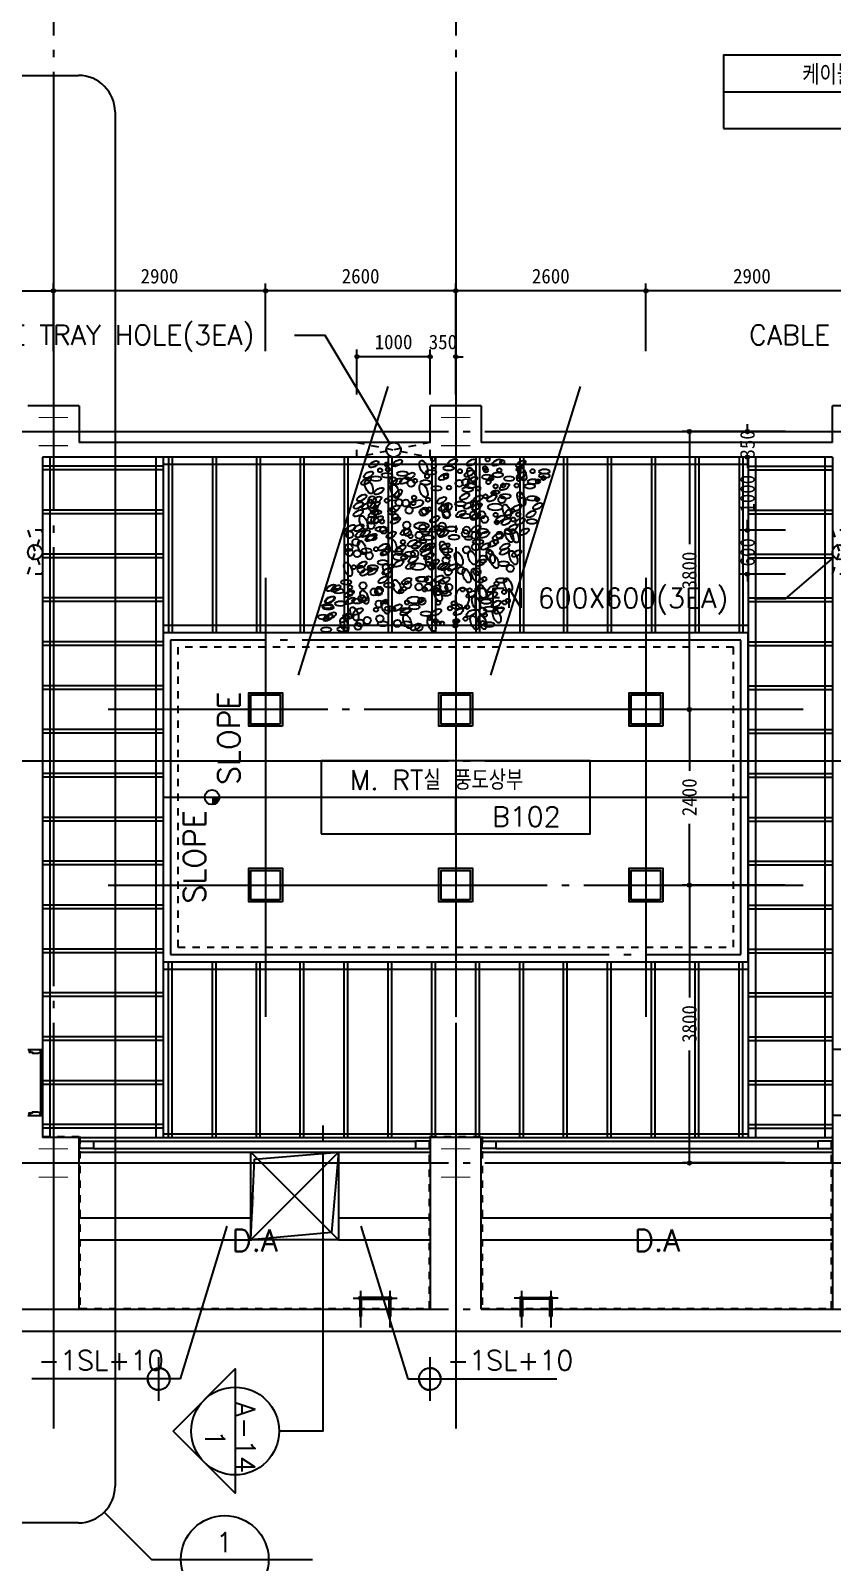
# Model space of a CAD drawing. Extents: x 0 to 81639, y 0 to 58722.
# Drawn here: x 36236 to 47198, y 24968 to 45910 of the extents above; entities that cross this region are included whole.
import ezdxf
from ezdxf.enums import TextEntityAlignment as Align

# ---------------------------------------------------------------- set-up
doc = ezdxf.new("R2010")
doc.units = 0
doc.header["$LTSCALE"] = 100
doc.linetypes.add('CENTER', pattern=[65, 60, -2, 1, -2])
doc.linetypes.add('HIDDEN', pattern=[2, 1, -1])
doc.layers.get('0').update_dxf_attribs({"linetype": 'CONTINUOUS'})
doc.layers.get('DEFPOINTS').update_dxf_attribs({"linetype": 'CONTINUOUS'})
for name, color, linetype in [('COL6', 3, 'CONTINUOUS'), ('COL7', 3, 'CONTINUOUS'), ('DOOR', 7, 'CONTINUOUS'), ('ELE', 7, 'CONTINUOUS'), ('FIN', 5, 'CONTINUOUS'), ('HAT', 5, 'CONTINUOUS'), ('RXCEN', 10, 'CENTER'), ('RXDIM', 7, 'CONTINUOUS'), ('RXLEADER', 7, 'CONTINUOUS'), ('RXSYMBOL', 7, 'CONTINUOUS'), ('STAIR', 3, 'CONTINUOUS'), ('TEXT', 7, 'CONTINUOUS'), ('WINDOW', 7, 'CONTINUOUS')]:
    doc.layers.add(name, color=color, linetype=linetype)
doc.styles.add('SHB', font='simple', dxfattribs={"bigfont": 'KORbox'})
doc.styles.add('SIM', font='simple', dxfattribs={"bigfont": 'KORsimple'})
doc.styles.get("Standard").update_dxf_attribs({"font": 'DotumChe.ttf'})
doc.dimstyles.get("Standard").update_dxf_attribs({"dimscale": 100, "dimtxt": 2, "dimasz": 1, "dimexe": 1, "dimexo": 1, "dimgap": 1, "dimtad": 1, "dimdec": 0, "dimdsep": 46, "dimtxsty": 'Standard', "dimblk": 'SMALL', "dimcen": 0, "dimclrd": 256, "dimclre": 256, "dimclrt": 256, "dimadec": 0, "dimazin": 0, "dimtfac": 1, "dimtdec": 0, "dimtix": 1, "dimtofl": 0, "dimtmove": 0, "dimatfit": 0, "dimfxl": 0, "dimtolj": 1, "dimtzin": 0, "dimarcsym": 0})

# ---------------------------------------------------------------- blocks, each defined once
blk = doc.blocks.new('_Small')
at = {"color": 0, "linetype": 'ByBlock', "lineweight": -2}
blk.add_circle((0, 0), 0.25, dxfattribs=at)
blk = doc.blocks.new('*D8')
at = {"layer": 'DEFPOINTS', "color": 0, "linetype": 'Continuous'}
for p in [(44648, 42352), (44648, 41429), (47548, 41429)]:
    blk.add_point(p, dxfattribs=at)
at = {"layer": 'RXDIM', "linetype": 'Continuous', "lineweight": -2}
for p, q in [((44648, 41529), (44648, 42452)), ((47548, 42352), (44648, 42352)), ((47548, 41529), (47548, 42452))]:
    blk.add_line(p, q, dxfattribs=at)
at = {"layer": 'RXDIM', "linetype": 'Continuous', "lineweight": -2, "xscale": 100, "yscale": 100, "zscale": 100, "rotation": 180}
blk.add_blockref('_Small', (44648, 42352), dxfattribs=at)
at = {"layer": 'RXDIM', "linetype": 'Continuous', "lineweight": -2, "xscale": 100, "yscale": 100, "zscale": 100}
blk.add_blockref('_Small', (47548, 42352), dxfattribs=at)
at = {"layer": 'RXDIM', "linetype": 'Continuous', "insert": (46098, 42552), "char_height": 200, "attachment_point": 5}
blk.add_mtext('\\A1;2900', dxfattribs=at)
blk = doc.blocks.new('*D63')
at = {"layer": 'DEFPOINTS', "color": 0, "linetype": 'Continuous'}
for p in [(36548, 42352), (36548, 41429), (39448, 41429)]:
    blk.add_point(p, dxfattribs=at)
at = {"layer": 'RXDIM', "linetype": 'Continuous', "lineweight": -2}
for p, q in [((36548, 41529), (36548, 42452)), ((39448, 42352), (36548, 42352)), ((39448, 41529), (39448, 42452))]:
    blk.add_line(p, q, dxfattribs=at)
at = {"layer": 'RXDIM', "linetype": 'Continuous', "lineweight": -2, "xscale": 100, "yscale": 100, "zscale": 100, "rotation": 180}
blk.add_blockref('_Small', (36548, 42352), dxfattribs=at)
at = {"layer": 'RXDIM', "linetype": 'Continuous', "lineweight": -2, "xscale": 100, "yscale": 100, "zscale": 100}
blk.add_blockref('_Small', (39448, 42352), dxfattribs=at)
at = {"layer": 'RXDIM', "linetype": 'Continuous', "insert": (37998, 42552), "char_height": 200, "attachment_point": 5}
blk.add_mtext('\\A1;2900', dxfattribs=at)
blk = doc.blocks.new('*D74')
at = {"layer": 'DEFPOINTS', "color": 0, "linetype": 'Continuous'}
for p in [(36548, 42352), (33648, 41429), (36548, 41429)]:
    blk.add_point(p, dxfattribs=at)
at = {"layer": 'RXDIM', "linetype": 'Continuous', "lineweight": -2}
for p, q in [((33648, 41529), (33648, 42452)), ((33648, 42352), (36548, 42352)), ((36548, 41529), (36548, 42452))]:
    blk.add_line(p, q, dxfattribs=at)
at = {"layer": 'RXDIM', "linetype": 'Continuous', "lineweight": -2, "xscale": 100, "yscale": 100, "zscale": 100, "rotation": 180}
blk.add_blockref('_Small', (33648, 42352), dxfattribs=at)
at = {"layer": 'RXDIM', "linetype": 'Continuous', "lineweight": -2, "xscale": 100, "yscale": 100, "zscale": 100}
blk.add_blockref('_Small', (36548, 42352), dxfattribs=at)
at = {"layer": 'RXDIM', "linetype": 'Continuous', "insert": (35098, 42552), "char_height": 200, "attachment_point": 5}
blk.add_mtext('\\A1;2900', dxfattribs=at)
blk = doc.blocks.new('*D79')
at = {"layer": 'DEFPOINTS', "color": 0, "linetype": 'Continuous'}
for p in [(45243, 36628), (46650, 36628), (46650, 34228)]:
    blk.add_point(p, dxfattribs=at)
at = {"layer": 'RXDIM', "linetype": 'Continuous', "lineweight": -2}
for p, q in [((46550, 36628), (45143, 36628)), ((45243, 36628), (45243, 35789)), ((45243, 34228), (45243, 35067)), ((46550, 34228), (45143, 34228))]:
    blk.add_line(p, q, dxfattribs=at)
at = {"layer": 'RXDIM', "linetype": 'Continuous', "lineweight": -2, "xscale": 100, "yscale": 100, "zscale": 100}
for p, rotation in [((45243, 36628), 90), ((45243, 34228), 270)]:
    blk.add_blockref('_Small', p, dxfattribs=dict(at, rotation=rotation))
at = {"layer": 'RXDIM', "linetype": 'Continuous', "insert": (45243, 35428), "char_height": 200, "attachment_point": 5, "rotation": 90}
blk.add_mtext('\\A1;2400', dxfattribs=at)
blk = doc.blocks.new('*D80')
at = {"layer": 'DEFPOINTS', "color": 0, "linetype": 'Continuous'}
for p in [(45243, 34228), (46650, 34228), (46650, 30428)]:
    blk.add_point(p, dxfattribs=at)
at = {"layer": 'RXDIM', "linetype": 'Continuous', "lineweight": -2}
for p, q in [((46550, 34228), (45143, 34228)), ((45243, 34228), (45243, 32689)), ((45243, 30428), (45243, 31967)), ((46550, 30428), (45143, 30428))]:
    blk.add_line(p, q, dxfattribs=at)
at = {"layer": 'RXDIM', "linetype": 'Continuous', "lineweight": -2, "xscale": 100, "yscale": 100, "zscale": 100}
for p, rotation in [((45243, 34228), 90), ((45243, 30428), 270)]:
    blk.add_blockref('_Small', p, dxfattribs=dict(at, rotation=rotation))
at = {"layer": 'RXDIM', "linetype": 'Continuous', "insert": (45243, 32328), "char_height": 200, "attachment_point": 5, "rotation": 90}
blk.add_mtext('\\A1;3800', dxfattribs=at)
blk = doc.blocks.new('*D81')
at = {"layer": 'DEFPOINTS', "color": 0, "linetype": 'Continuous'}
for p in [(42048, 42352), (42048, 41429), (44648, 41429)]:
    blk.add_point(p, dxfattribs=at)
at = {"layer": 'RXDIM', "linetype": 'Continuous', "lineweight": -2}
for p, q in [((42048, 41529), (42048, 42452)), ((44648, 42352), (42048, 42352)), ((44648, 41529), (44648, 42452))]:
    blk.add_line(p, q, dxfattribs=at)
at = {"layer": 'RXDIM', "linetype": 'Continuous', "lineweight": -2, "xscale": 100, "yscale": 100, "zscale": 100, "rotation": 180}
blk.add_blockref('_Small', (42048, 42352), dxfattribs=at)
at = {"layer": 'RXDIM', "linetype": 'Continuous', "lineweight": -2, "xscale": 100, "yscale": 100, "zscale": 100}
blk.add_blockref('_Small', (44648, 42352), dxfattribs=at)
at = {"layer": 'RXDIM', "linetype": 'Continuous', "insert": (43348, 42552), "char_height": 200, "attachment_point": 5}
blk.add_mtext('\\A1;2600', dxfattribs=at)
blk = doc.blocks.new('*D82')
at = {"layer": 'DEFPOINTS', "color": 0, "linetype": 'Continuous'}
for p in [(41698, 41452), (41698, 40834), (42048, 40834)]:
    blk.add_point(p, dxfattribs=at)
at = {"layer": 'RXDIM', "linetype": 'Continuous', "lineweight": -2}
for p, q in [((41698, 40934), (41698, 41552)), ((42048, 40934), (42048, 41552)), ((41698, 41452), (41598, 41452)), ((42048, 41452), (42148, 41452))]:
    blk.add_line(p, q, dxfattribs=at)
at = {"layer": 'RXDIM', "linetype": 'Continuous', "lineweight": -2, "xscale": 100, "yscale": 100, "zscale": 100}
blk.add_blockref('_Small', (41698, 41452), dxfattribs=at)
at = {"layer": 'RXDIM', "linetype": 'Continuous', "lineweight": -2, "xscale": 100, "yscale": 100, "zscale": 100, "rotation": 180}
blk.add_blockref('_Small', (42048, 41452), dxfattribs=at)
at = {"layer": 'RXDIM', "linetype": 'Continuous', "insert": (41873, 41652), "char_height": 200, "attachment_point": 5}
blk.add_mtext('\\A1;350', dxfattribs=at)
blk = doc.blocks.new('*D85')
at = {"layer": 'DEFPOINTS', "color": 0, "linetype": 'Continuous'}
for p in [(39448, 42352), (39448, 41429), (42048, 41429)]:
    blk.add_point(p, dxfattribs=at)
at = {"layer": 'RXDIM', "linetype": 'Continuous', "lineweight": -2}
for p, q in [((39448, 41529), (39448, 42452)), ((42048, 42352), (39448, 42352)), ((42048, 41529), (42048, 42452))]:
    blk.add_line(p, q, dxfattribs=at)
at = {"layer": 'RXDIM', "linetype": 'Continuous', "lineweight": -2, "xscale": 100, "yscale": 100, "zscale": 100, "rotation": 180}
blk.add_blockref('_Small', (39448, 42352), dxfattribs=at)
at = {"layer": 'RXDIM', "linetype": 'Continuous', "lineweight": -2, "xscale": 100, "yscale": 100, "zscale": 100}
blk.add_blockref('_Small', (42048, 42352), dxfattribs=at)
at = {"layer": 'RXDIM', "linetype": 'Continuous', "insert": (40748, 42552), "char_height": 200, "attachment_point": 5}
blk.add_mtext('\\A1;2600', dxfattribs=at)
blk = doc.blocks.new('*D86')
at = {"layer": 'DEFPOINTS', "color": 0, "linetype": 'Continuous'}
for p in [(40698, 41452), (40698, 40834), (41698, 40834)]:
    blk.add_point(p, dxfattribs=at)
at = {"layer": 'RXDIM', "linetype": 'Continuous', "lineweight": -2}
for p, q in [((40698, 40934), (40698, 41552)), ((41698, 40934), (41698, 41552)), ((41698, 41452), (40698, 41452))]:
    blk.add_line(p, q, dxfattribs=at)
at = {"layer": 'RXDIM', "linetype": 'Continuous', "lineweight": -2, "xscale": 100, "yscale": 100, "zscale": 100, "rotation": 180}
blk.add_blockref('_Small', (40698, 41452), dxfattribs=at)
at = {"layer": 'RXDIM', "linetype": 'Continuous', "lineweight": -2, "xscale": 100, "yscale": 100, "zscale": 100}
blk.add_blockref('_Small', (41698, 41452), dxfattribs=at)
at = {"layer": 'RXDIM', "linetype": 'Continuous', "insert": (41198, 41652), "char_height": 200, "attachment_point": 5}
blk.add_mtext('\\A1;1000', dxfattribs=at)
blk = doc.blocks.new('*D88')
at = {"layer": 'DEFPOINTS', "color": 0, "linetype": 'Continuous'}
for p in [(46655, 40428), (46037, 40078), (46655, 40078)]:
    blk.add_point(p, dxfattribs=at)
at = {"layer": 'RXDIM', "linetype": 'Continuous', "lineweight": -2}
for p, q in [((46555, 40428), (45937, 40428)), ((46037, 40428), (46037, 40528)), ((46555, 40078), (45937, 40078)), ((46037, 40078), (46037, 39978))]:
    blk.add_line(p, q, dxfattribs=at)
at = {"layer": 'RXDIM', "linetype": 'Continuous', "lineweight": -2, "xscale": 100, "yscale": 100, "zscale": 100}
for p, rotation in [((46037, 40428), 270), ((46037, 40078), 90)]:
    blk.add_blockref('_Small', p, dxfattribs=dict(at, rotation=rotation))
at = {"layer": 'RXDIM', "linetype": 'Continuous', "insert": (46037, 40253), "char_height": 200, "attachment_point": 5, "rotation": 90}
blk.add_mtext('\\A1;350', dxfattribs=at)
blk = doc.blocks.new('*D89')
at = {"layer": 'DEFPOINTS', "color": 0, "linetype": 'Continuous'}
for p in [(46655, 39078), (46037, 38478), (46655, 38478)]:
    blk.add_point(p, dxfattribs=at)
at = {"layer": 'RXDIM', "linetype": 'Continuous', "lineweight": -2}
for p, q in [((46037, 39078), (46037, 39178)), ((46555, 39078), (45937, 39078)), ((46555, 38478), (45937, 38478)), ((46037, 38478), (46037, 38378))]:
    blk.add_line(p, q, dxfattribs=at)
at = {"layer": 'RXDIM', "linetype": 'Continuous', "lineweight": -2, "xscale": 100, "yscale": 100, "zscale": 100}
for p, rotation in [((46037, 39078), 270), ((46037, 38478), 90)]:
    blk.add_blockref('_Small', p, dxfattribs=dict(at, rotation=rotation))
at = {"layer": 'RXDIM', "linetype": 'Continuous', "insert": (46037, 38778), "char_height": 200, "attachment_point": 5, "rotation": 90}
blk.add_mtext('\\A1;600', dxfattribs=at)
blk = doc.blocks.new('*D90')
at = {"layer": 'DEFPOINTS', "color": 0, "linetype": 'Continuous'}
for p in [(46655, 40078), (46037, 39078), (46655, 39078)]:
    blk.add_point(p, dxfattribs=at)
at = {"layer": 'RXDIM', "linetype": 'Continuous', "lineweight": -2}
for p, q in [((46555, 40078), (45937, 40078)), ((46037, 40078), (46037, 39934)), ((46037, 39078), (46037, 39222)), ((46555, 39078), (45937, 39078))]:
    blk.add_line(p, q, dxfattribs=at)
at = {"layer": 'RXDIM', "linetype": 'Continuous', "lineweight": -2, "xscale": 100, "yscale": 100, "zscale": 100}
for p, rotation in [((46037, 40078), 90), ((46037, 39078), 270)]:
    blk.add_blockref('_Small', p, dxfattribs=dict(at, rotation=rotation))
at = {"layer": 'RXDIM', "linetype": 'Continuous', "insert": (46037, 39578), "char_height": 200, "attachment_point": 5, "rotation": 90}
blk.add_mtext('\\A1;1000', dxfattribs=at)
blk = doc.blocks.new('*D91')
at = {"layer": 'DEFPOINTS', "color": 0, "linetype": 'Continuous'}
for p in [(45243, 40428), (46650, 40428), (46650, 36628)]:
    blk.add_point(p, dxfattribs=at)
at = {"layer": 'RXDIM', "linetype": 'Continuous', "lineweight": -2}
for p, q in [((46550, 40428), (45143, 40428)), ((45243, 40428), (45243, 38889)), ((45243, 36628), (45243, 38167)), ((46550, 36628), (45143, 36628))]:
    blk.add_line(p, q, dxfattribs=at)
at = {"layer": 'RXDIM', "linetype": 'Continuous', "lineweight": -2, "xscale": 100, "yscale": 100, "zscale": 100}
for p, rotation in [((45243, 40428), 90), ((45243, 36628), 270)]:
    blk.add_blockref('_Small', p, dxfattribs=dict(at, rotation=rotation))
at = {"layer": 'RXDIM', "linetype": 'Continuous', "insert": (45243, 38528), "char_height": 200, "attachment_point": 5, "rotation": 90}
blk.add_mtext('\\A1;3800', dxfattribs=at)

msp = doc.modelspace()

# ---------------------------------------------------------------- hatches: boundary and pattern name
at = {"layer": 'HAT'}
h = msp.add_hatch(color=9, dxfattribs=at)
edge = h.paths.add_edge_path()
edge.add_line((38816.9, 35428.1), (38716.9, 35428.1))
edge.add_line((38716.9, 35428.1), (38716.9, 35328.1))
edge.add_arc((38716.9, 35428.1), 100, 270, 360)
msp.add_hatch(color=9, dxfattribs=at).paths.add_polyline_path([(39302.2, 29978.1), (39247.7, 29978.1), (39247.7, 29378.1)])

# ---------------------------------------------------------------- linework, layer by layer
at = {"color": 7}
for p, q in [((41118.1, 41042.6), (39895, 37099.5)), ((43748.3, 41042.6), (42525.2, 37099.5))]:
    msp.add_line(p, q, dxfattribs=at)
at = {"layer": 'COL6'}
for points in [[(36347.7, 40621.1, 14, 14, 0), (36747.7, 40621.1, 14, 14, 0)], [(41847.7, 40621.1, 14, 14, 0), (42247.7, 40621.1, 14, 14, 0)], [(36547.7, 40614.1, 14, 14, 0), (36547.7, 40242.1, 14, 14, 0)], [(42047.7, 40614.1, 14, 14, 0), (42047.7, 40242.1, 14, 14, 0)], [(36347.7, 40235.1, 14, 14, 0), (36747.7, 40235.1, 14, 14, 0)], [(41847.7, 40235.1, 14, 14, 0), (42247.7, 40235.1, 14, 14, 0)], [(36747.7, 30621.1, 14, 14, 0), (36347.7, 30621.1, 14, 14, 0)], [(36547.7, 30614.1, 14, 14, 0), (36547.7, 30242.1, 14, 14, 0)], [(42247.7, 30621.1, 14, 14, 0), (41847.7, 30621.1, 14, 14, 0)], [(42047.7, 30614.1, 14, 14, 0), (42047.7, 30242.1, 14, 14, 0)], [(36747.7, 30235.1, 14, 14, 0), (36347.7, 30235.1, 14, 14, 0)], [(42247.7, 30235.1, 14, 14, 0), (41847.7, 30235.1, 14, 14, 0)]]:
    msp.add_lwpolyline(points, format="xyseb", dxfattribs=at)
at = {"layer": 'COL7'}
for p, q in [((36897.7, 40778.1), (36197.7, 40778.1)), ((36897.7, 40778.1), (36897.7, 40278.1)), ((42397.7, 40778.1), (41697.7, 40778.1)), ((41697.7, 40278.1), (41697.7, 40778.1)), ((42397.7, 40778.1), (42397.7, 40278.1)), ((47897.7, 40778.1), (47197.7, 40778.1)), ((47197.7, 40278.1), (47197.7, 40778.1)), ((41697.7, 40278.1), (36897.7, 40278.1)), ((47197.7, 40278.1), (42397.7, 40278.1)), ((47197.7, 40078.1), (36397.7, 40078.1)), ((36397.7, 40078.1), (36397.7, 31978.1)), ((47197.7, 40078.1), (47197.7, 31978.1)), ((36197.7, 31978.1), (36397.7, 31978.1)), ((47397.7, 31978.1), (47197.7, 31978.1)), ((36197.7, 31078.1), (36397.7, 31078.1)), ((36397.7, 31078.1), (36397.7, 30778.1)), ((47197.7, 31078.1), (47197.7, 30778.1)), ((47397.7, 31078.1), (47197.7, 31078.1)), ((36897.7, 30778.1), (36397.7, 30778.1)), ((36897.7, 28428.1), (36897.7, 30778.1)), ((42397.7, 30778.1), (41697.7, 30778.1)), ((41697.7, 30778.1), (41697.7, 28428.1)), ((42397.7, 28428.1), (42397.7, 30778.1)), ((47197.7, 30778.1), (47197.7, 28428.1)), ((36897.7, 28428.1), (41697.7, 28428.1)), ((42397.7, 28428.1), (47197.7, 28428.1)), ((18697.7, 28128.1), (58197.7, 28128.1))]:
    msp.add_line(p, q, dxfattribs=at)
at = {"layer": 'COL7', "color": 4}
for p, q in [((40735.2, 28328.1), (40760.2, 28328.1)), ((41135.2, 28328.1), (41160.2, 28328.1)), ((42960.2, 28328.1), (42935.2, 28328.1)), ((43360.2, 28328.1), (43335.2, 28328.1))]:
    msp.add_line(p, q, dxfattribs=at)
at = {"layer": 'COL7'}
for points in [[(39647.7, 36428.1), (39247.7, 36428.1), (39247.7, 36828.1), (39647.7, 36828.1)], [(42247.7, 36428.1), (41847.7, 36428.1), (41847.7, 36828.1), (42247.7, 36828.1)], [(44847.7, 36428.1), (44447.7, 36428.1), (44447.7, 36828.1), (44847.7, 36828.1)], [(39647.7, 34028.1), (39247.7, 34028.1), (39247.7, 34428.1), (39647.7, 34428.1)], [(42247.7, 34028.1), (41847.7, 34028.1), (41847.7, 34428.1), (42247.7, 34428.1)], [(44847.7, 34028.1), (44447.7, 34028.1), (44447.7, 34428.1), (44847.7, 34428.1)]]:
    msp.add_lwpolyline(points, close=True, dxfattribs=at)
at = {"layer": 'COL7', "color": 4}
for points in [[(40735.2, 28556.5), (40735.2, 28328.1)], [(40760.2, 28328.1), (40760.2, 28556.5)], [(41126, 28590.6), (40769.3, 28590.6)], [(40769.3, 28565.6), (41126, 28565.6)], [(41135.2, 28556.5), (41135.2, 28328.1)], [(41160.2, 28328.1), (41160.2, 28556.5)], [(42935.2, 28328.1), (42935.2, 28556.5)], [(42960.2, 28556.5), (42960.2, 28328.1)], [(42969.3, 28590.6), (43326, 28590.6)], [(43326, 28565.6), (42969.3, 28565.6)], [(43335.2, 28328.1), (43335.2, 28556.5)], [(43360.2, 28556.5), (43360.2, 28328.1)]]:
    msp.add_lwpolyline(points, dxfattribs=at)
at = {"layer": 'COL7'}
for centre in [(40747.7, 28578.1), (41147.7, 28578.1), (42947.7, 28578.1), (43347.7, 28578.1)]:
    msp.add_circle(centre, 25, dxfattribs=at)
msp.add_point((47197.7, 30778.1), dxfattribs=at)
at = {"layer": 'DOOR', "color": 8, "linetype": 'Continuous'}
msp.add_line((36377.7, 31113.1), (36377.7, 31943.1), dxfattribs=at)
at = {"layer": 'DOOR', "color": 6}
for p, q in [((36397.7, 31978.1), (36397.7, 31078.1)), ((47197.7, 31978.1), (47197.7, 31078.1))]:
    msp.add_line(p, q, dxfattribs=at)
at = {"layer": 'DOOR', "color": 6, "linetype": 'Continuous'}
for points in [[(36241.7, 31968.1), (36217.7, 31968.1), (36217.7, 31943.1), (36260.7, 31943.1), (36260.7, 31928.1), (36334.7, 31928.1), (36377.7, 31943.1), (36377.7, 31968.1), (36353.7, 31968.1)], [(36241.7, 31088.1), (36217.7, 31088.1), (36217.7, 31113.1), (36260.7, 31113.1), (36260.7, 31128.1), (36334.7, 31128.1), (36377.7, 31113.1), (36377.7, 31088.1), (36353.7, 31088.1)]]:
    msp.add_lwpolyline(points, dxfattribs=at)
at = {"layer": 'ELE', "color": 9}
for p, q in [((36497.7, 40078.1), (36497.7, 30778.1)), ((37947.7, 40078.1), (37947.7, 30778.1)), ((38047.7, 40078.1), (38047.7, 30778.1)), ((38122.7, 40078.1), (38122.7, 37678.1)), ((38172.7, 40078.1), (38172.7, 37678.1)), ((38722.7, 40078.1), (38722.7, 37678.1)), ((38772.7, 40078.1), (38772.7, 37678.1)), ((39322.7, 40078.1), (39322.7, 37678.1)), ((39372.7, 40078.1), (39372.7, 37678.1)), ((39922.7, 40078.1), (39922.7, 37678.1)), ((39972.7, 40078.1), (39972.7, 37678.1)), ((40522.7, 40078.1), (40522.7, 37678.1)), ((40572.7, 40078.1), (40572.7, 37678.1)), ((41122.7, 40078.1), (41122.7, 37678.1)), ((41172.7, 40078.1), (41172.7, 37678.1)), ((41722.7, 40078.1), (41722.7, 37678.1)), ((41772.7, 40078.1), (41772.7, 37678.1)), ((42322.7, 40078.1), (42322.7, 37678.1)), ((42372.7, 40078.1), (42372.7, 37678.1)), ((42922.7, 40078.1), (42922.7, 37678.1)), ((42972.7, 40078.1), (42972.7, 37678.1)), ((43522.7, 40078.1), (43522.7, 37678.1)), ((43572.7, 40078.1), (43572.7, 37678.1)), ((44122.7, 40078.1), (44122.7, 37678.1)), ((44172.7, 40078.1), (44172.7, 37678.1)), ((44722.7, 40078.1), (44722.7, 37678.1)), ((44772.7, 40078.1), (44772.7, 37678.1)), ((45322.7, 40078.1), (45322.7, 37678.1)), ((45372.7, 40078.1), (45372.7, 37678.1)), ((45922.7, 40078.1), (45922.7, 37678.1)), ((45972.7, 40078.1), (45972.7, 37678.1)), ((46047.7, 40078.1), (46047.7, 30778.1)), ((46147.7, 40078.1), (46147.7, 30778.1)), ((47097.7, 30788.1), (47097.7, 40078.1)), ((46047.7, 39978.1), (38047.7, 39978.1)), ((46047.7, 37778.1), (38047.7, 37778.1)), ((38122.7, 30778.1), (38122.7, 33178.1)), ((38172.7, 30778.1), (38172.7, 33178.1)), ((38722.7, 30778.1), (38722.7, 33178.1)), ((38772.7, 30778.1), (38772.7, 33178.1)), ((39322.7, 30778.1), (39322.7, 33178.1)), ((39372.7, 30778.1), (39372.7, 33178.1)), ((39922.7, 30778.1), (39922.7, 33178.1)), ((39972.7, 30778.1), (39972.7, 33178.1)), ((40522.7, 30778.1), (40522.7, 33178.1)), ((40572.7, 30778.1), (40572.7, 33178.1)), ((41122.7, 30778.1), (41122.7, 33178.1)), ((41172.7, 30778.1), (41172.7, 33178.1)), ((41722.7, 30778.1), (41722.7, 33178.1)), ((41772.7, 30778.1), (41772.7, 33178.1)), ((42322.7, 30778.1), (42322.7, 33178.1)), ((42372.7, 30778.1), (42372.7, 33178.1)), ((42922.7, 30778.1), (42922.7, 33178.1)), ((42972.7, 30778.1), (42972.7, 33178.1)), ((43522.7, 30778.1), (43522.7, 33178.1)), ((43572.7, 30778.1), (43572.7, 33178.1)), ((44122.7, 30778.1), (44122.7, 33178.1)), ((44172.7, 30778.1), (44172.7, 33178.1)), ((44722.7, 30778.1), (44722.7, 33178.1)), ((44772.7, 30778.1), (44772.7, 33178.1)), ((45322.7, 30778.1), (45322.7, 33178.1)), ((45372.7, 30778.1), (45372.7, 33178.1)), ((45922.7, 30778.1), (45922.7, 33178.1)), ((45972.7, 30778.1), (45972.7, 33178.1)), ((38047.7, 33078.1), (46047.7, 33078.1)), ((38047.7, 30828.1), (46047.7, 30828.1))]:
    msp.add_line(p, q, dxfattribs=at)
at = {"layer": 'ELE', "color": 4}
for p, q in [((38047.7, 35428.1), (46047.7, 35428.1)), ((36897.7, 29678.1), (39261.3, 29678.1)), ((40447.7, 29678.1), (41697.7, 29678.1)), ((42397.7, 29678.1), (47197.7, 29678.1)), ((36897.7, 29378.1), (39261.3, 29378.1)), ((40447.7, 29378.1), (41697.7, 29378.1)), ((42397.7, 29378.1), (47197.7, 29378.1))]:
    msp.add_line(p, q, dxfattribs=at)
for points in [[(46047.7, 37678.1), (38047.7, 37678.1), (38047.7, 33178.1), (46047.7, 33178.1)], [(39677.7, 36398.1), (39217.7, 36398.1), (39217.7, 36858.1), (39677.7, 36858.1)], [(42277.7, 36398.1), (41817.7, 36398.1), (41817.7, 36858.1), (42277.7, 36858.1)], [(44877.7, 36398.1), (44417.7, 36398.1), (44417.7, 36858.1), (44877.7, 36858.1)], [(39677.7, 33998.1), (39217.7, 33998.1), (39217.7, 34458.1), (39677.7, 34458.1)], [(42277.7, 33998.1), (41817.7, 33998.1), (41817.7, 34458.1), (42277.7, 34458.1)], [(44877.7, 33998.1), (44417.7, 33998.1), (44417.7, 34458.1), (44877.7, 34458.1)], [(40447.7, 29378.1), (39247.7, 29378.1), (39247.7, 30578.1), (40447.7, 30578.1)]]:
    msp.add_lwpolyline(points, close=True, dxfattribs=at)
at = {"layer": 'ELE', "color": 4, "linetype": 'HIDDEN'}
msp.add_lwpolyline([(45847.7, 37478.1), (38247.7, 37478.1), (38247.7, 33378.1), (45847.7, 33378.1)], close=True, dxfattribs=at)
at = {"layer": 'FIN', "color": 7, "linetype": 'HIDDEN'}
msp.add_lwpolyline([(36397.7, 30788.1), (36907.7, 30788.1), (36907.7, 28438.1), (41687.7, 28438.1), (41687.7, 30788.1), (42407.7, 30788.1), (42407.7, 28438.1), (47187.7, 28438.1), (47187.7, 30788.1), (47197.7, 30788.1)], dxfattribs=at)
at = {"layer": 'HAT', "color": 9}
for p, q in [((38047.7, 39953.1), (36397.7, 39953.1)), ((38047.7, 39903.1), (36397.7, 39903.1)), ((46047.7, 39953.1), (47197.7, 39953.1)), ((46047.7, 39903.1), (47197.7, 39903.1)), ((38047.7, 39353.1), (36397.7, 39353.1)), ((38047.7, 39303.1), (36397.7, 39303.1)), ((46047.7, 39353.1), (47197.7, 39353.1)), ((46047.7, 39303.1), (47197.7, 39303.1)), ((38047.7, 38753.1), (36397.7, 38753.1)), ((46047.7, 38753.1), (47197.7, 38753.1)), ((38047.7, 38703.1), (36397.7, 38703.1)), ((46047.7, 38703.1), (47197.7, 38703.1)), ((38047.7, 38153.1), (36397.7, 38153.1)), ((46047.7, 38153.1), (47197.7, 38153.1)), ((38047.7, 38103.1), (36397.7, 38103.1)), ((46047.7, 38103.1), (47197.7, 38103.1)), ((38047.7, 37553.1), (36397.7, 37553.1)), ((38047.7, 37503.1), (36397.7, 37503.1)), ((46047.7, 37553.1), (47197.7, 37553.1)), ((46047.7, 37503.1), (47197.7, 37503.1)), ((38047.7, 36953.1), (36397.7, 36953.1)), ((38047.7, 36903.1), (36397.7, 36903.1)), ((46047.7, 36953.1), (47197.7, 36953.1)), ((46047.7, 36903.1), (47197.7, 36903.1)), ((38047.7, 36353.1), (36397.7, 36353.1)), ((38047.7, 36303.1), (36397.7, 36303.1)), ((46047.7, 36353.1), (47197.7, 36353.1)), ((46047.7, 36303.1), (47197.7, 36303.1)), ((38047.7, 35753.1), (36397.7, 35753.1)), ((38047.7, 35703.1), (36397.7, 35703.1)), ((46047.7, 35753.1), (47197.7, 35753.1)), ((46047.7, 35703.1), (47197.7, 35703.1)), ((38047.7, 35153.1), (36397.7, 35153.1)), ((38047.7, 35103.1), (36397.7, 35103.1)), ((46047.7, 35153.1), (47197.7, 35153.1)), ((46047.7, 35103.1), (47197.7, 35103.1)), ((38047.7, 34553.1), (36397.7, 34553.1)), ((38047.7, 34503.1), (36397.7, 34503.1)), ((46047.7, 34553.1), (47197.7, 34553.1)), ((46047.7, 34503.1), (47197.7, 34503.1)), ((38047.7, 33953.1), (36397.7, 33953.1)), ((46047.7, 33953.1), (47197.7, 33953.1)), ((38047.7, 33903.1), (36397.7, 33903.1)), ((46047.7, 33903.1), (47197.7, 33903.1)), ((38047.7, 33353.1), (36397.7, 33353.1)), ((38047.7, 33303.1), (36397.7, 33303.1)), ((46047.7, 33353.1), (47197.7, 33353.1)), ((46047.7, 33303.1), (47197.7, 33303.1)), ((38047.7, 32753.1), (36397.7, 32753.1)), ((38047.7, 32703.1), (36397.7, 32703.1)), ((46047.7, 32753.1), (47197.7, 32753.1)), ((46047.7, 32703.1), (47197.7, 32703.1)), ((38047.7, 32153.1), (36397.7, 32153.1)), ((38047.7, 32103.1), (36397.7, 32103.1)), ((46047.7, 32153.1), (47197.7, 32153.1)), ((46047.7, 32103.1), (47197.7, 32103.1)), ((38047.7, 31553.1), (36397.7, 31553.1)), ((38047.7, 31503.1), (36397.7, 31503.1)), ((46047.7, 31553.1), (47197.7, 31553.1)), ((46047.7, 31503.1), (47197.7, 31503.1)), ((38047.7, 30953.1), (36397.7, 30953.1)), ((38047.7, 30903.1), (36397.7, 30903.1)), ((46047.7, 30953.1), (47197.7, 30953.1)), ((46047.7, 30903.1), (47197.7, 30903.1))]:
    msp.add_line(p, q, dxfattribs=at)
msp.add_lwpolyline([(40347.7, 29478.1), (39247.7, 29378.1), (39297.7, 30478.1), (40447.7, 30578.1)], close=True, dxfattribs=at)
at = {"layer": 'HAT'}
for centre, radius in [((41105.9, 39977.9), 28.4), ((41737.6, 40052.5), 28.4), ((42484.1, 40046.8), 28.4), ((42685.1, 40012.3), 28.4), ((41014.1, 39897.5), 28.4), ((41123.2, 39909), 28.4), ((41192.3, 39754.7), 48.7), ((41657.2, 39817.2), 28.4), ((41749.1, 39954.9), 28.4), ((41915.6, 39811.4), 28.4), ((42105.1, 39886.1), 28.4), ((42449.7, 39926.2), 28.4), ((42461.1, 39897.5), 28.4), ((42535.8, 39788.5), 28.4), ((42644.9, 39897.5), 28.4), ((42909, 39909), 28.4), ((42914.8, 39777), 28.4), ((43098.5, 39886.1), 28.4), ((43247.8, 39794.2), 28.4), ((41439.3, 39720.3), 48.7), ((41490.7, 39754.1), 28.4), ((41955.8, 39662.2), 28.4), ((42093.9, 39720.3), 48.7), ((42185.8, 39731.8), 48.7), ((42357.8, 39650.7), 28.4), ((42495.6, 39736.8), 28.4), ((42564.5, 39587.6), 28.4), ((42593.2, 39679.4), 28.4), ((42696.6, 39690.9), 28.4), ((42880.3, 39690.9), 28.4), ((43173.2, 39748.3), 28.4), ((40905.2, 39496.4), 48.7), ((40950.9, 39392.5), 28.4), ((41105.9, 39484.3), 28.4), ((41174, 39337.3), 48.7), ((41272.7, 39456.3), 48.7), ((41364.6, 39450.5), 48.7), ((41410.6, 39353), 48.7), ((41467.7, 39449.9), 28.4), ((41479.2, 39524.5), 28.4), ((41600.1, 39324.3), 48.7), ((41628.8, 39341.5), 48.7), ((41668.7, 39495.8), 28.4), ((41685.9, 39363.8), 28.4), ((41944.6, 39404.6), 48.7), ((42455.4, 39541.7), 28.4), ((42679.6, 39496.4), 48.7), ((42949.2, 39547.4), 28.4), ((43161.7, 39501.5), 28.4), ((40889.6, 39144.2), 48.7), ((40890.1, 39216.8), 48.7), ((40941.8, 39216.8), 48.7), ((41039.2, 39198.9), 28.4), ((41222.8, 39260.5), 40.6), ((41378.8, 39148.4), 48.7), ((41863.6, 39136.9), 48.7), ((41921.6, 39289.8), 48.7), ((42294.9, 39289.8), 48.7), ((42404, 39289.8), 48.7), ((42444.2, 39226.7), 48.7), ((42593.2, 39289.2), 28.4), ((42610.4, 39185.9), 28.4), ((42834.4, 39226), 28.4), ((42903.3, 39294.9), 28.4), ((40596.7, 39018), 48.7), ((40684, 38913.1), 48.7), ((41061.8, 39081.1), 48.7), ((41390.3, 39045.1), 48.7), ((41430.2, 38998.5), 28.4), ((41547.8, 39010.6), 48.7), ((41597, 39108.2), 48.7), ((41840.7, 39050.8), 48.7), ((42179.5, 39033.6), 48.7), ((42196.7, 39079.5), 48.7), ((42311.6, 39010.6), 48.7), ((42650.4, 39010.6), 48.7), ((40586.3, 38844.2), 48.7), ((40592.1, 38775.3), 48.7), ((40701.2, 38758.1), 48.7), ((40867.7, 38729.4), 48.7), ((40959.3, 38820.6), 28.4), ((41074.2, 38768.9), 28.4), ((41269.7, 38786.8), 48.7), ((41326.8, 38918.2), 28.4), ((41487.9, 38758.1), 48.7), ((41943.8, 38717.3), 28.4), ((42196.7, 38809.8), 48.7), ((42317.3, 38850), 48.7), ((42523.7, 38774.7), 28.4), ((42598.4, 38918.2), 28.4), ((40655, 38573.8), 28.4), ((40752.9, 38545.8), 48.7), ((40878.9, 38539.4), 28.4), ((41166, 38585.3), 28.4), ((41332.6, 38705.8), 28.4), ((41673.9, 38619.7), 28.4), ((41915.3, 38666.3), 48.7), ((41944, 38511.3), 48.7), ((42122.1, 38528.6), 48.7), ((42340.3, 38511.3), 48.7), ((42420.7, 38683.5), 48.7), ((42793.9, 38557.3), 48.7), ((40602.6, 38298.2), 28.4), ((40780.9, 38321.8), 48.7), ((41389.6, 38333.3), 48.7), ((41544.7, 38304.6), 48.7), ((41671, 38298.9), 48.7), ((41676.7, 38402.2), 48.7), ((41952.4, 38298.9), 48.7), ((42394.3, 38390), 28.4), ((42440.2, 38413), 28.4), ((42606.7, 38349.9), 28.4), ((40608.4, 38217.9), 28.4), ((40763.7, 38143.9), 48.7), ((40803.6, 38137.5), 28.4), ((40930.2, 38235.8), 48.7), ((40993.4, 38235.8), 48.7), ((40999.1, 38069.3), 48.7), ((41004.9, 38258.7), 48.7), ((41090.7, 38103.1), 28.4), ((41303.2, 38246.6), 28.4), ((41343.4, 38281), 28.4), ((41383.6, 38091.6), 28.4), ((41584.9, 38109.5), 48.7), ((41578.8, 38126), 28.4), ((41624.8, 38269.5), 28.4), ((41808.5, 38217.9), 28.4), ((41808.5, 38085.9), 28.4), ((42141.6, 38269.5), 28.4), ((42239.2, 38258), 28.4), ((42710.1, 38235.1), 28.4), ((42715.8, 38091.6), 28.4), ((42761.8, 38114.6), 28.4), ((40958.7, 37994), 28.4), ((41010.6, 37868.4), 48.7), ((41693.7, 37879.3), 28.4), ((41969.3, 38011.3), 28.4), ((42021, 38080.1), 28.4), ((42204.8, 38028.5), 28.4), ((42417.5, 37971.8), 48.7), ((42445.9, 37919.4), 28.4), ((40712, 37765.1), 48.7), ((40740.7, 37811.1), 48.7), ((40838.3, 37845.5), 48.7), ((41251.8, 37805.3), 48.7), ((41544.7, 37753.7), 48.7), ((41774.1, 37839.1), 28.4), ((41814.3, 37804.7), 28.4), ((41860.2, 37804.7), 28.4), ((42044, 37833.3), 28.4), ((42044, 37776), 28.4), ((42066.9, 37839.1), 28.4), ((42181.8, 37867.8), 28.4), ((42417.2, 37810.4), 28.4)]:
    msp.add_circle(centre, radius, dxfattribs=at)
for centre, major_axis in [((40929.4, 39981.1), (-61.6, -35.5)), ((41250.9, 39998.3), (-61.6, -35.5)), ((41607.9, 39942.3), (-37, 92.4)), ((42003.2, 40009.8), (-61.6, -35.5)), ((42261.6, 40004.1), (-61.6, -35.5)), ((42611.9, 40004.1), (-61.6, -35.5)), ((42939.2, 39986.9), (-61.6, -35.5)), ((40820.2, 39745.8), (-61.6, -35.5)), ((40854.7, 39837.6), (-61.6, -35.5)), ((40958.1, 39784.3), (-71.1, 0)), ((41107.4, 39830.2), (-71.1, 0)), ((41245.2, 39740.1), (-61.6, -35.5)), ((41319.8, 39853.1), (-71.1, 0)), ((41348.5, 39757.3), (-61.6, -35.5)), ((41423.2, 39820.4), (-61.6, -35.5)), ((41710.3, 39870.4), (-71.1, 0)), ((41882.6, 39808.9), (-61.6, -35.5)), ((41951.5, 39927.8), (-71.1, 0)), ((42232.9, 39854.9), (-61.6, -35.5)), ((42262.5, 39839), (-37, 92.4)), ((42278.8, 39763), (-61.6, -35.5)), ((42479.8, 39807.2), (-71.1, 0)), ((42623.4, 39835.9), (-71.1, 0)), ((42778.4, 39784.3), (-71.1, 0)), ((42944.9, 39831.9), (-61.6, -35.5)), ((42957.3, 39850.4), (-37, 92.4)), ((43260.8, 39881.8), (-71.1, 0)), ((43260.8, 39824.4), (-71.1, 0)), ((40861.4, 39672.5), (-37, 92.4)), ((40998.3, 39613.8), (-61.6, -35.5)), ((41211.6, 39626.6), (-37, 92.4)), ((41262.4, 39578), (-45.7, -54.4)), ((41607.9, 39620.9), (-37, 92.4)), ((41635.7, 39732.6), (-71.1, 0)), ((41785, 39652.3), (-71.1, 0)), ((42169.7, 39539.2), (-61.6, -35.5)), ((42209.9, 39635.1), (-71.1, 0)), ((42250.1, 39686.7), (-71.1, 0)), ((42597.8, 39600.7), (-49.8, 0)), ((42715.2, 39671.2), (-61.6, -35.5)), ((42945.9, 39506.1), (-37, 92.4)), ((43059.8, 39681), (-71.1, 0)), ((43105.7, 39744.1), (-71.1, 0)), ((40716.9, 39418.7), (-61.6, -35.5)), ((40762.8, 39522), (-61.6, -35.5)), ((40831.7, 39412.9), (-61.6, -35.5)), ((40901.6, 39408.5), (-37, 92.4)), ((40946.6, 39424.4), (-61.6, -35.5)), ((40969.5, 39493.3), (-61.6, -35.5)), ((41187.8, 39514.5), (-71.1, 0)), ((41216.5, 39372.8), (-61.6, -35.5)), ((41511.1, 39437.7), (-93.5, -34)), ((41853.9, 39487.6), (-61.6, -35.5)), ((41882.6, 39390), (-61.6, -35.5)), ((41906.5, 39345.4), (-37, 92.4)), ((42112.3, 39439.9), (-71.1, 0)), ((42221.4, 39418.7), (-61.6, -35.5)), ((42314.2, 39397), (-37, 92.4)), ((42342, 39401.5), (-61.6, -35.5)), ((42353.5, 39510.5), (-61.6, -35.5)), ((42543, 39516.2), (-61.6, -35.5)), ((42588, 39395.2), (-99.5, 0)), ((42726.7, 39543.2), (-71.1, 0)), ((42744.9, 39339.6), (-37, 92.4)), ((42784.1, 39326.9), (-61.6, -35.5)), ((42876, 39378.5), (-61.6, -35.5)), ((43094.2, 39514.5), (-71.1, 0)), ((43168.9, 39407.2), (-61.6, -35.5)), ((40715.8, 39311.2), (-61.6, -35.5)), ((40724.2, 39112.4), (-61.6, -35.5)), ((40788.3, 39182.6), (-37, 92.4)), ((40922.5, 39299.7), (-61.6, -35.5)), ((40956.9, 39326.7), (-71.1, 0)), ((40988.9, 39225.1), (-61.6, -35.5)), ((41224.3, 39213.6), (-61.6, -35.5)), ((41580, 39139), (-99.5, 0)), ((41762, 39229.3), (-61.6, -35.5)), ((42118, 39303.9), (-61.6, -35.5)), ((42175.5, 39273.5), (-71.1, 0)), ((42319, 39263.7), (-61.6, -35.5)), ((42657.8, 39235), (-61.6, -35.5)), ((42738.2, 39194.9), (-61.6, -35.5)), ((42829.5, 39110.8), (-61.6, -35.5)), ((42927.7, 39200.6), (-61.6, -35.5)), ((43077, 39298.2), (-61.6, -35.5)), ((43088.5, 39198.9), (-71.1, 0)), ((40609.4, 39106.6), (-61.6, -35.5)), ((40741.4, 39026.3), (-61.6, -35.5)), ((40810.3, 39032), (-61.6, -35.5)), ((40879.2, 38974.6), (-61.6, -35.5)), ((40896.5, 38972.9), (-71.1, 0)), ((40902.2, 38986.1), (-61.6, -35.5)), ((41022.8, 39093.4), (-71.1, 0)), ((41166.4, 39014.8), (-61.6, -35.5)), ((41185.6, 38876.8), (-37, 92.4)), ((41357, 39059.1), (-61.6, -35.5)), ((41454.6, 38904.2), (-61.6, -35.5)), ((41632.5, 39040.3), (-49.8, 0)), ((41681, 38977.1), (-71.1, 0)), ((41755.7, 39099.3), (-61.6, -35.5)), ((41830.3, 39103.3), (-71.1, 0)), ((41882, 39030.4), (-61.6, -35.5)), ((41991.1, 39097.6), (-71.1, 0)), ((42025.6, 38982.8), (-71.1, 0)), ((42224, 38971.4), (-49.8, 0)), ((42324.2, 39099.3), (-61.6, -35.5)), ((42352.9, 38919.7), (-71.1, 0)), ((42416.1, 39068.9), (-71.1, 0)), ((42444.8, 39019), (-61.6, -35.5)), ((42617.1, 38990.3), (-61.6, -35.5)), ((42778.8, 39008.8), (-37, 92.4)), ((42789.3, 39057.4), (-71.1, 0)), ((42853.4, 39003.1), (-37, 92.4)), ((42984.6, 39059.1), (-61.6, -35.5)), ((40766.4, 38842.4), (-37, 92.4)), ((40828.7, 38799.2), (-71.1, 0)), ((41052.6, 38846.8), (-61.6, -35.5)), ((41087.1, 38777.9), (-61.6, -35.5)), ((41287.2, 38714.3), (-99.5, 0)), ((41299.6, 38829.6), (-61.6, -35.5)), ((41420.2, 38753.2), (-71.1, 0)), ((41492.2, 38850.9), (-49.8, 0)), ((41517.8, 38875.5), (-61.6, -35.5)), ((41592.3, 38925.5), (-49.8, 0)), ((41629.4, 38829.6), (-61.6, -35.5)), ((41640.8, 38772.2), (-61.6, -35.5)), ((41658.1, 38852.5), (-61.6, -35.5)), ((41681, 38720.5), (-61.6, -35.5)), ((41698.3, 38852.5), (-61.6, -35.5)), ((41888.7, 38830.9), (-37, 92.4)), ((41899.3, 38852.5), (-61.6, -35.5)), ((41928, 38804.9), (-71.1, 0)), ((42089.7, 38687.4), (-37, 92.4)), ((42273.4, 38704.6), (-37, 92.4)), ((42456.3, 38858.3), (-61.6, -35.5)), ((42526.1, 38721.8), (-37, 92.4)), ((42559.6, 38898.4), (-61.6, -35.5)), ((42577.8, 38653), (-37, 92.4)), ((42714.7, 38789.4), (-61.6, -35.5)), ((42720.4, 38852.5), (-61.6, -35.5)), ((42836.2, 38704.6), (-37, 92.4)), ((42881.2, 38760.7), (-61.6, -35.5)), ((40576.9, 38543.9), (-37, 92.4)), ((40765.5, 38605.7), (-61.6, -35.5)), ((40805.7, 38502.4), (-61.6, -35.5)), ((40909.1, 38513.9), (-61.6, -35.5)), ((40914.8, 38569.6), (-71.1, 0)), ((41052.6, 38638.5), (-71.1, 0)), ((41110.1, 38519.7), (-61.6, -35.5)), ((41111, 38526.7), (-37, 92.4)), ((41270.8, 38623), (-61.6, -35.5)), ((41431.6, 38594.3), (-61.6, -35.5)), ((41466.1, 38680.4), (-61.6, -35.5)), ((41530.9, 38582.3), (-99.5, 0)), ((41693.5, 38630), (-37, 92.4)), ((41755.7, 38634.4), (-61.6, -35.5)), ((41870.5, 38588.5), (-61.6, -35.5)), ((41905, 38577), (-61.6, -35.5)), ((42002.6, 38571.3), (-61.6, -35.5)), ((42198.8, 38457.8), (-37, 92.4)), ((42319.4, 38463.6), (-37, 92.4)), ((42387.4, 38634.4), (-61.6, -35.5)), ((42703.2, 38621.2), (-71.1, 0)), ((40345.7, 38290), (-61.6, -35.5)), ((40408.8, 38284.2), (-61.6, -35.5)), ((40549.9, 38368.6), (-71.1, 0)), ((41055.2, 38399), (-61.6, -35.5)), ((41138.1, 38328.4), (-71.1, 0)), ((41242.4, 38308.5), (-37, 92.4)), ((41376.8, 38381.8), (-61.6, -35.5)), ((41577.8, 38408.8), (-71.1, 0)), ((41595, 38408.8), (-71.1, 0)), ((41775.5, 38284.2), (-61.6, -35.5)), ((41815.7, 38416.2), (-61.6, -35.5)), ((41879.8, 38302.8), (-37, 92.4)), ((41901.8, 38393.3), (-61.6, -35.5)), ((42408.1, 38239.6), (-37, 92.4)), ((42550.7, 38278.5), (-61.6, -35.5)), ((42671.3, 38391.6), (-71.1, 0)), ((42764.1, 38331.5), (-37, 92.4)), ((40322.7, 38129.3), (-61.6, -35.5)), ((40334.2, 38129.3), (-61.6, -35.5)), ((40443.3, 38248.1), (-71.1, 0)), ((40592.6, 38209.6), (-61.6, -35.5)), ((40609.8, 38112.1), (-61.6, -35.5)), ((40701.7, 38110.4), (-71.1, 0)), ((40800.2, 38165), (-37, 92.4)), ((41087.3, 38027.3), (-37, 92.4)), ((41483.8, 38123.5), (-99.5, 0)), ((41805.1, 38199.5), (-37, 92.4)), ((41913.3, 38213.7), (-71.1, 0)), ((42257.9, 38203.9), (-61.6, -35.5)), ((42327.7, 38078.9), (-37, 92.4)), ((42464.6, 38104.6), (-71.1, 0)), ((42550.7, 38186.7), (-61.6, -35.5)), ((42602.4, 38071.9), (-61.6, -35.5)), ((40236.6, 37892.3), (-71.1, 0)), ((40294, 38041.5), (-71.1, 0)), ((40299.7, 37882.5), (-61.6, -35.5)), ((40305.5, 38024.3), (-71.1, 0)), ((40345.7, 37911.2), (-61.6, -35.5)), ((40472, 38075.9), (-71.1, 0)), ((40529.4, 37865.3), (-61.6, -35.5)), ((40581.1, 37903.7), (-71.1, 0)), ((40662.4, 37935.5), (-37, 92.4)), ((40713.2, 37968.6), (-61.6, -35.5)), ((41149.6, 38007), (-71.1, 0)), ((41247.2, 38020.2), (-61.6, -35.5)), ((41356.3, 37962.9), (-61.6, -35.5)), ((41362.1, 37984.1), (-71.1, 0)), ((41386, 37832.2), (-37, 92.4)), ((41482.7, 38030), (-71.1, 0)), ((41643.4, 37938.2), (-71.1, 0)), ((41787, 37957.1), (-61.6, -35.5)), ((42062.6, 38035.7), (-71.1, 0)), ((42085.6, 37962.9), (-61.6, -35.5)), ((42257.9, 37945.6), (-61.6, -35.5)), ((42304.7, 37814.9), (-37, 92.4)), ((42413.8, 37820.7), (-37, 92.4)), ((42504.8, 38001.3), (-71.1, 0)), ((42609.1, 37906.8), (-37, 92.4)), ((42642.6, 37980.1), (-61.6, -35.5)), ((40276.7, 37720.1), (-71.1, 0)), ((40500.7, 37725.8), (-71.1, 0)), ((40526.2, 37786.8), (-37, 92.4)), ((41052, 37800.4), (-71.1, 0)), ((41373.5, 37800.4), (-71.1, 0)), ((41499.9, 37756.2), (-61.6, -35.5)), ((41719, 37792), (-37, 92.4)), ((42504.8, 37789), (-71.1, 0))]:
    msp.add_ellipse(centre, major_axis=major_axis, ratio=0.4759219, dxfattribs=at)
at = {"layer": 'RXCEN'}
for p, q in [((36547.7, 51845.3), (36547.7, 26800.2)), ((42047.7, 51845.3), (42047.7, 26800.2)), ((9947.7, 40428.1), (64447.7, 40428.1)), ((39447.7, 38428.1), (39447.7, 32428.1)), ((42047.7, 38428.1), (42047.7, 32428.1)), ((44647.7, 38428.1), (44647.7, 32428.1)), ((46797.7, 36628.1), (37297.7, 36628.1)), ((9947.7, 35928.1), (64447.7, 35928.1)), ((37297.7, 34228.1), (46797.7, 34228.1)), ((40447.7, 29378.1), (39247.7, 30578.1)), ((40447.7, 30578.1), (39247.7, 29378.1)), ((9947.7, 30428.1), (64447.7, 30428.1)), ((40647.7, 28578.1), (41247.7, 28578.1)), ((40747.7, 28678.1), (40747.7, 28177.5)), ((41147.7, 28678.1), (41147.7, 28177.5)), ((43447.7, 28578.1), (42847.7, 28578.1)), ((42947.7, 28678.1), (42947.7, 28177.5)), ((43347.7, 28678.1), (43347.7, 28177.5)), ((9947.7, 28428.1), (64447.7, 28428.1))]:
    msp.add_line(p, q, dxfattribs=at)
msp.add_lwpolyline([(45947.7, 37578.1), (38147.7, 37578.1), (38147.7, 33278.1), (45947.7, 33278.1)], close=True, dxfattribs=at)
at = {"layer": 'RXLEADER', "linetype": 'HIDDEN'}
for points in [[(41697.7, 40278.1), (40697.7, 40078.1), (40697.7, 40278.1), (41697.7, 40078.1), (41697.7, 40278.1)], [(36197.7, 38478.1), (36397.7, 39078.1), (36197.7, 39078.1), (36397.7, 38478.1), (36197.7, 38478.1)], [(47197.7, 38478.1), (47397.7, 39078.1), (47197.7, 39078.1), (47397.7, 38478.1), (47197.7, 38478.1)]]:
    msp.add_lwpolyline(points, dxfattribs=at)
at = {"layer": 'RXLEADER'}
msp.add_circle((38716.9, 35428.1), 100, dxfattribs=at)
at = {"layer": 'RXSYMBOL'}
for p, q in [((38283.2, 27477.3), (38925.5, 29564.3)), ((41397.2, 27477.3), (40755, 29564.3))]:
    msp.add_line(p, q, dxfattribs=at)
at = {"layer": 'TEXT'}
for points in [[(45707.3, 44572), (49388.1, 44572), (49388.1, 45572), (45707.3, 45572), (45707.3, 44572)], [(9010.5, 45297.4), (36889.9, 45297.4)], [(45707.3, 45072), (49388.1, 45072)], [(37389.9, 44797.4), (37389.9, 26007.8)], [(41146.2, 40263.9), (40261.4, 41739.2), (39844.3, 41739.2)], [(47221.6, 38713.3), (46550.4, 38141.6), (46133.4, 38141.6)], [(40207.3, 34928.1), (43888.1, 34928.1), (43888.1, 35928.1), (40207.3, 35928.1), (40207.3, 34928.1)], [(40207.3, 35428.1), (43888.1, 35428.1)], [(42047.7, 34928.1), (42047.7, 35428.1)], [(40232.5, 30942.2), (40232.5, 30742.2)], [(40232.5, 30542.2), (40232.5, 26763.3), (39632.5, 26763.3)], [(37986.6, 27774.9), (37986.6, 27174.9)], [(41693.8, 27774.9), (41693.8, 27174.9)], [(38286.6, 27474.9), (36250.9, 27474.9)], [(38184, 26763.3), (39032.5, 27611.8), (39032.5, 25914.8), (38184, 26763.3)], [(41393.8, 27474.9), (43429.5, 27474.9)], [(37243.5, 25654.3), (37889.9, 25007.8), (40089.9, 25007.8)], [(36889.9, 25507.8), (9010.5, 25507.8)]]:
    msp.add_lwpolyline(points, dxfattribs=at)
for centre, radius in [((41197.7, 40178.1), 100), ((36297.7, 38778.1), 100), ((47297.7, 38778.1), 100), ((37986.6, 27474.9), 150), ((41693.8, 27474.9), 150), ((39032.5, 26763.3), 600), ((38889.9, 25007.8), 600)]:
    msp.add_circle(centre, radius, dxfattribs=at)
for centre, radius, start, end in [((36889.9, 44797.4), 500, 0, 90), ((37986.6, 27474.9), 150, 180, 270), ((37986.6, 27474.9), 150, 0, 90), ((41693.8, 27474.9), 150, 180, 270), ((41693.8, 27474.9), 150, 0, 90), ((36889.9, 26007.8), 500, 270, 0)]:
    msp.add_arc(centre, radius, start, end, dxfattribs=at)
at = {"layer": 'WINDOW', "color": 4, "linetype": 'Continuous'}
for p, q in [((36897.7, 30778.1), (41697.7, 30778.1)), ((36897.7, 30778.1), (41697.7, 30778.1)), ((36897.7, 30578.1), (41697.7, 30578.1)), ((37097.7, 30728.1), (41497.7, 30728.1)), ((37097.7, 30628.1), (41497.7, 30628.1)), ((42397.7, 30778.1), (47197.7, 30778.1)), ((42397.7, 30778.1), (47197.7, 30778.1)), ((42397.7, 30578.1), (47197.7, 30578.1)), ((42597.7, 30728.1), (46997.7, 30728.1)), ((42597.7, 30628.1), (46997.7, 30628.1))]:
    msp.add_line(p, q, dxfattribs=at)
at = {"layer": 'WINDOW', "color": 2, "linetype": 'Continuous'}
for points in [[(37097.7, 30628.1), (36907.7, 30628.1), (36907.7, 30728.1), (37097.7, 30728.1)], [(41497.7, 30628.1), (41687.7, 30628.1), (41687.7, 30728.1), (41497.7, 30728.1)], [(42597.7, 30628.1), (42407.7, 30628.1), (42407.7, 30728.1), (42597.7, 30728.1)], [(46997.7, 30628.1), (47187.7, 30628.1), (47187.7, 30728.1), (46997.7, 30728.1)]]:
    msp.add_lwpolyline(points, close=True, dxfattribs=at)

# ---------------------------------------------------------------- texts
at = {"layer": 'STAIR', "color": 2, "style": 'SIM'}
for p in [(38946.9, 36234.2), (38475.8, 34612.3)]:
    msp.add_text('SLOPE', height=300, rotation=90, dxfattribs=at).set_placement(p, align=Align.MIDDLE_CENTER)
for p in [(39302.2, 29369.8), (44802.2, 29369.8)]:
    msp.add_text('D.A', height=300, dxfattribs=at).set_placement(p, align=Align.MIDDLE_CENTER)
at = {"layer": 'TEXT', "style": 'SHB'}
for s, p in [('케이블 처리실', (46785.7, 45172)), ('CABLE TRAY HOLE(3EA)', (35059.1, 41614.2)), ('CABLE TRAY HOLE(3EA)', (46059.1, 41614.2)), ('OPEN 600X600(3EA)', (42012.1, 38016.6)), ('M. RT실 풍도상부', (40600.2, 35528.1)), ('B102', (42544.8, 35028.1)), ('-1SL+10', (36337.4, 27594.9)), ('-1SL+10', (41930.3, 27594.9)), ('1', (38770.2, 25107.8))]:
    msp.add_text(s, height=270, dxfattribs=at).set_placement(p)
for s, p in [('A-14', (39034.7, 27161.1)), ('1', (38620.4, 26780.2))]:
    msp.add_text(s, height=270, rotation=270, dxfattribs=at).set_placement(p)

# ---------------------------------------------------------------- dimensions: what is measured, and where the dimension line sits
at = {"layer": 'RXDIM', "linetype": 'Continuous'}
for base, p1, p2, picture, middle in [((36547.7, 42352), (33647.7, 41429.2), (36547.7, 41429.2), '*D74', (35097.7, 42552.1)), ((36547.7, 42352), (39447.7, 41429.2), (36547.7, 41429.2), '*D63', (37997.7, 42552.1)), ((39447.7, 42352), (42047.7, 41429.2), (39447.7, 41429.2), '*D85', (40747.7, 42552.1)), ((42047.7, 42352), (44647.7, 41429.2), (42047.7, 41429.2), '*D81', (43347.7, 42552.1)), ((44647.7, 42352), (47547.7, 41429.2), (44647.7, 41429.2), '*D8', (46097.7, 42552.1))]:
    dim = msp.add_linear_dim(base=base, p1=p1, p2=p2, dimstyle='Standard', dxfattribs=at)
    dim.commit()
    dim.dimension.update_dxf_attribs({"geometry": picture, "text_midpoint": middle})
at = {"layer": 'RXDIM', "color": 9, "linetype": 'Continuous'}
for base, p1, p2, picture, middle in [((40697.7, 41451.9), (41697.7, 40833.9), (40697.7, 40833.9), '*D86', (41197.7, 41652)), ((41697.7, 41451.9), (42047.7, 40833.9), (41697.7, 40833.9), '*D82', (41872.7, 41652))]:
    dim = msp.add_linear_dim(base=base, p1=p1, p2=p2, dimstyle='Standard', dxfattribs=at)
    dim.commit()
    dim.dimension.update_dxf_attribs({"geometry": picture, "text_midpoint": middle})
at = {"layer": 'RXDIM', "linetype": 'Continuous'}
for base, p1, p2, picture, middle in [((45243.4, 40428.1), (46650, 36628.1), (46650, 40428.1), '*D91', (45243.4, 38528.1)), ((45243.4, 36628.1), (46650, 34228.1), (46650, 36628.1), '*D79', (45243.4, 35428.1)), ((45243.4, 34228.1), (46650, 30428.1), (46650, 34228.1), '*D80', (45243.4, 32328.1))]:
    dim = msp.add_linear_dim(base=base, p1=p1, p2=p2, angle=90, dimstyle='Standard', dxfattribs=at)
    dim.commit()
    dim.dimension.update_dxf_attribs({"geometry": picture, "text_midpoint": middle, "text_rotation": 90})
at = {"layer": 'RXDIM', "color": 9, "linetype": 'Continuous'}
for base, p1, p2, picture, middle in [((46037.4, 40078.1), (46655.4, 40428.1), (46655.4, 40078.1), '*D88', (46037.4, 40253.1)), ((46037.4, 39078.1), (46655.4, 40078.1), (46655.4, 39078.1), '*D90', (46037.4, 39578.1)), ((46037.4, 38478.1), (46655.4, 39078.1), (46655.4, 38478.1), '*D89', (46037.4, 38778.1))]:
    dim = msp.add_linear_dim(base=base, p1=p1, p2=p2, angle=90, dimstyle='Standard', dxfattribs=at)
    dim.commit()
    dim.dimension.update_dxf_attribs({"geometry": picture, "text_midpoint": middle, "text_rotation": 90})

doc.saveas('drawing.dxf')
